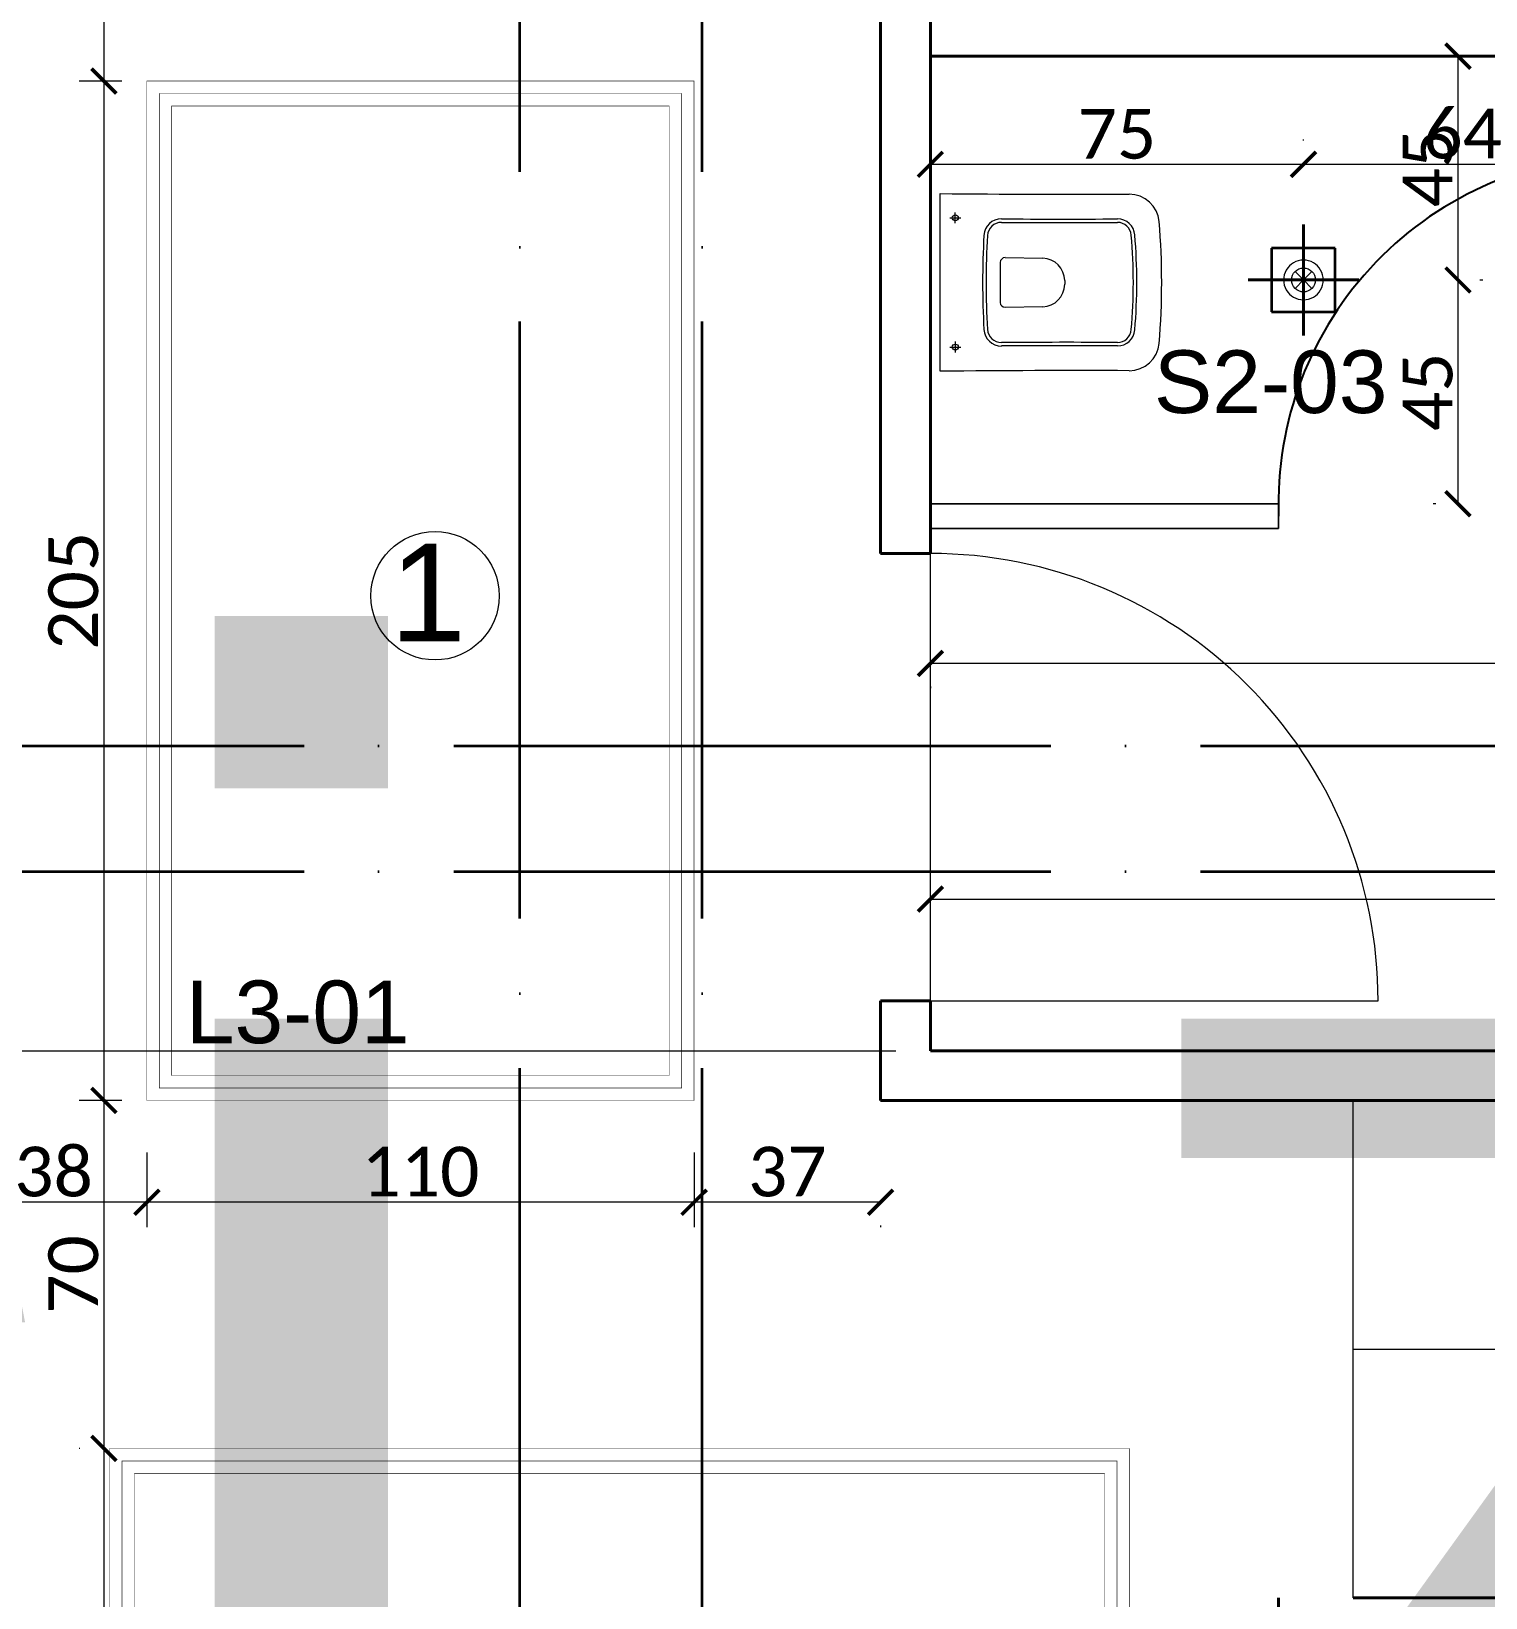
# Model space of a CAD drawing. Header units: centimetres. Extents: x -26724 to 60145, y -23645 to 6771.
# Drawn here: x 4156.2 to 4448.5, y 4460 to 4775 of the extents above; entities that cross this region are included whole.
import ezdxf

# ---------------------------------------------------------------- set-up
doc = ezdxf.new("R2010")
doc.units = ezdxf.units.CM
for name, pattern in [('ACAD_ISO04W100', [30, 24, -3, 0, -3]), ('AUSGEZOGEN', [0]), ('DALEKOVOD_VN', [5, 2.5, -2.5]), ('PUNKT2_S9', [0.35, 0.15, -0.1, 0, -0.1])]:
    doc.linetypes.add(name, pattern=pattern)
for name, color, linetype, lineweight in [('2.IZGLED', 7, 'Continuous', 13), ('4.KOTE', 88, 'Continuous', 15), ('IZGLED', 252, 'Continuous', 13), ('svjetlo', 7, 'Continuous', 35), ('vrata', 83, 'Continuous', 18), ('XR$5$Treppe Ortbeton', 252, 'PUNKT2_S9', 13), ('XR$5$Wand Mauerwerk tragend', 252, 'PUNKT2_S9', 13), ('XR$6$Holz Allgemeines Bauteil', 252, 'PUNKT2_S9', 13), ('zid', 7, 'Continuous', 40)]:
    doc.layers.add(name, color=color, linetype=linetype, lineweight=lineweight)
doc.layers.add('3.IZGLED 2', color=7, linetype='Continuous', lineweight=9, true_color=0x4a4a4a)
doc.layers.add('IZGLED 2', color=253, linetype='Continuous', lineweight=9, true_color=0x828282)
doc.layers.add('tekst', color=7, linetype='Continuous')
doc.layers.add('tekst @ 50', color=7, linetype='Continuous')
doc.styles.add('0.12', font='arial.ttf', dxfattribs={"height": 0.12})
doc.styles.add('0.15', font='arial.ttf', dxfattribs={"height": 0.15})
doc.styles.add('Notes', font='arial.ttf', dxfattribs={"height": 3})
doc.styles.get("Standard").update_dxf_attribs({"font": 'calibri.ttf'})
doc.dimstyles.new('ja 1 50', dxfattribs={"dimtxt": 10, "dimasz": 5, "dimexe": 5, "dimexo": 5, "dimgap": 1, "dimtad": 1, "dimdec": 0, "dimtxsty": 'Standard', "dimblk": 'ARCHTICK', "dimcen": 2.5, "dimclrd": 256, "dimclrt": 7, "dimadec": 0, "dimazin": 0, "dimtfac": 1, "dimtdec": 0, "dimtix": 1, "dimtmove": 1, "dimatfit": 3, "dimldrblk": 'ARCHTICK', "dimfxl": 10, "dimfxlon": 1, "dimlwd": 0, "dimlwe": 9, "dimarcsym": 0})

# ---------------------------------------------------------------- blocks, each defined once
blk = doc.blocks.new('*U3254')
at = {"layer": 'tekst @ 50', "color": 240, "ltscale": 0.8, "insert": (8415.65, 4642.26, -1316.69), "char_height": 283.795, "attachment_point": 3, "style": 'Notes'}
blk.add_mtext_dynamic_manual_height_columns('svjetle{\\fArial|b0|i0|c238|p34;ći znak na zidu H=}2{\\fCalibri|b0|i0|c238|p34;40}cm ', width=6247.4904, gutter_width=625, heights=[0], dxfattribs=at)
blk = doc.blocks.new('svjetlo')
at = {"layer": 'IZGLED'}
for q in [(1068.02, -4499.66), (1069.72, -4499.66), (1068.02, -4501.36), (1069.72, -4501.36)]:
    blk.add_line((1068.87, -4500.51), q, dxfattribs=at)
for major_axis, start_param, end_param in [((1.41, 1.41), 5.497787, 8.63938), ((-0.849, 0.849), 3.926991, 10.210176), ((1.41, 1.41), 2.356194, 5.497787)]:
    blk.add_ellipse((1068.87, -4500.51), major_axis=major_axis, ratio=1, start_param=start_param, end_param=end_param, dxfattribs=at)
at = {"layer": 'svjetlo'}
for p, q in [((1072.07, -4497.31), (1065.67, -4497.31)), ((1065.67, -4497.31), (1065.67, -4503.71)), ((1072.07, -4503.71), (1072.07, -4497.31)), ((1065.67, -4503.71), (1072.07, -4503.71))]:
    blk.add_line(p, q, dxfattribs=at)
blk = doc.blocks.new('sijalica 1')
blk.add_blockref('svjetlo', (0, 0))
blk = doc.blocks.new('w')
at = {"layer": 'zid'}
for p, q in [((6631364.97, 4927563.77), (6631364.97, 4927586.06)), ((6631376.12, 4927574.92), (6631353.82, 4927574.92))]:
    blk.add_line(p, q, dxfattribs=at)
at = {"xscale": -2, "yscale": 2, "zscale": 2, "rotation": 270}
blk.add_blockref('sijalica 1', (6640365.99, 4925437.18), dxfattribs=at)
blk = doc.blocks.new('_ArchTick')
at = {"color": 0, "linetype": 'ByBlock', "const_width": 0.15}
blk.add_lwpolyline([(-0.5, -0.5), (0.5, 0.5)], dxfattribs=at)
blk = doc.blocks.new('*D2722')
at = {"layer": '4.KOTE', "color": 0, "lineweight": 9, "transparency": 16777216}
for p, q in [((4166.1, 4819.96), (4165.77, 4819.96)), ((4174.4, 4764.96), (4165.77, 4764.96))]:
    blk.add_line(p, q, dxfattribs=at)
at = {"layer": '4.KOTE', "lineweight": 0, "transparency": 16777216}
blk.add_line((4170.77, 4819.96), (4170.77, 4764.96), dxfattribs=at)
at = {"layer": 'Defpoints', "color": 0, "transparency": 16777216}
for p in [(4179.4, 4819.96, 608.35), (4170.77, 4764.96), (4179.4, 4764.96)]:
    blk.add_point(p, dxfattribs=at)
at = {"layer": '4.KOTE', "lineweight": 0, "transparency": 16777216, "xscale": 5, "yscale": 5, "zscale": 5}
for p, rotation in [((4170.77, 4819.96), 90), ((4170.77, 4764.96), 270)]:
    blk.add_blockref('_ArchTick', p, dxfattribs=dict(at, rotation=rotation))
at = {"layer": '4.KOTE', "color": 7, "transparency": 16777216, "insert": (4164.69, 4792.46), "char_height": 10, "attachment_point": 5, "rotation": 90}
blk.add_mtext('55', dxfattribs=at)
blk = doc.blocks.new('*D2723')
at = {"layer": '4.KOTE', "color": 0, "lineweight": 9, "transparency": 16777216}
for p, q in [((4174.4, 4764.96), (4165.77, 4764.96)), ((4174.4, 4559.96), (4165.77, 4559.96))]:
    blk.add_line(p, q, dxfattribs=at)
at = {"layer": '4.KOTE', "lineweight": 0, "transparency": 16777216}
blk.add_line((4170.77, 4764.96), (4170.77, 4559.96), dxfattribs=at)
at = {"layer": 'Defpoints', "color": 0, "transparency": 16777216}
for p in [(4179.4, 4764.96), (4170.77, 4559.96), (4179.4, 4559.96)]:
    blk.add_point(p, dxfattribs=at)
at = {"layer": '4.KOTE', "lineweight": 0, "transparency": 16777216, "xscale": 5, "yscale": 5, "zscale": 5}
for p, rotation in [((4170.77, 4764.96), 90), ((4170.77, 4559.96), 270)]:
    blk.add_blockref('_ArchTick', p, dxfattribs=dict(at, rotation=rotation))
at = {"layer": '4.KOTE', "color": 7, "transparency": 16777216, "insert": (4164.64, 4662.46), "char_height": 10, "attachment_point": 5, "rotation": 90}
blk.add_mtext('205', dxfattribs=at)
blk = doc.blocks.new('*D2724')
at = {"layer": '4.KOTE', "color": 0, "lineweight": 9, "transparency": 16777216}
for p, q in [((4174.4, 4559.96), (4165.77, 4559.96)), ((4165.92, 4489.96), (4165.77, 4489.96))]:
    blk.add_line(p, q, dxfattribs=at)
at = {"layer": '4.KOTE', "lineweight": 0, "transparency": 16777216}
blk.add_line((4170.77, 4559.96), (4170.77, 4489.96), dxfattribs=at)
at = {"layer": 'Defpoints', "color": 0, "transparency": 16777216}
for p in [(4179.4, 4559.96), (4170.77, 4489.96), (4171.9, 4489.96, 608.35)]:
    blk.add_point(p, dxfattribs=at)
at = {"layer": '4.KOTE', "lineweight": 0, "transparency": 16777216, "xscale": 5, "yscale": 5, "zscale": 5}
for p, rotation in [((4170.77, 4559.96), 90), ((4170.77, 4489.96), 270)]:
    blk.add_blockref('_ArchTick', p, dxfattribs=dict(at, rotation=rotation))
at = {"layer": '4.KOTE', "color": 7, "transparency": 16777216, "insert": (4164.64, 4524.96), "char_height": 10, "attachment_point": 5, "rotation": 90}
blk.add_mtext('70', dxfattribs=at)
blk = doc.blocks.new('*D2725')
at = {"layer": '4.KOTE', "color": 0, "lineweight": 9, "transparency": 16777216}
for p, q in [((4165.92, 4489.96), (4165.77, 4489.96)), ((4165.92, 4379.96), (4165.77, 4379.96))]:
    blk.add_line(p, q, dxfattribs=at)
at = {"layer": '4.KOTE', "lineweight": 0, "transparency": 16777216}
blk.add_line((4170.77, 4489.96), (4170.77, 4379.96), dxfattribs=at)
at = {"layer": 'Defpoints', "color": 0, "transparency": 16777216}
for p in [(4171.9, 4489.96, 608.35), (4170.77, 4379.96), (4171.9, 4379.96, 608.35)]:
    blk.add_point(p, dxfattribs=at)
at = {"layer": '4.KOTE', "lineweight": 0, "transparency": 16777216, "xscale": 5, "yscale": 5, "zscale": 5}
for p, rotation in [((4170.77, 4489.96), 90), ((4170.77, 4379.96), 270)]:
    blk.add_blockref('_ArchTick', p, dxfattribs=dict(at, rotation=rotation))
at = {"layer": '4.KOTE', "color": 7, "transparency": 16777216, "insert": (4164.64, 4434.96), "char_height": 10, "attachment_point": 5, "rotation": 90}
blk.add_mtext('110', dxfattribs=at)
blk = doc.blocks.new('*D2730')
at = {"layer": '4.KOTE', "color": 0, "lineweight": 9, "transparency": 16777216}
for p, q in [((4289.4, 4549.48), (4289.4, 4534.48)), ((4326.9, 4534.79), (4326.9, 4534.48))]:
    blk.add_line(p, q, dxfattribs=at)
at = {"layer": '4.KOTE', "lineweight": 0, "transparency": 16777216}
blk.add_line((4326.9, 4539.48), (4289.4, 4539.48), dxfattribs=at)
at = {"layer": 'Defpoints', "color": 0, "transparency": 16777216}
for p in [(4289.4, 4559.96), (4326.9, 4559.96, 1216.69), (4289.4, 4539.48)]:
    blk.add_point(p, dxfattribs=at)
at = {"layer": '4.KOTE', "lineweight": 0, "transparency": 16777216, "xscale": 5, "yscale": 5, "zscale": 5, "rotation": 180}
blk.add_blockref('_ArchTick', (4289.4, 4539.48), dxfattribs=at)
at = {"layer": '4.KOTE', "lineweight": 0, "transparency": 16777216, "xscale": 5, "yscale": 5, "zscale": 5}
blk.add_blockref('_ArchTick', (4326.9, 4539.48), dxfattribs=at)
at = {"layer": '4.KOTE', "color": 7, "transparency": 16777216, "insert": (4308.15, 4545.6), "char_height": 10, "attachment_point": 5}
blk.add_mtext('37', dxfattribs=at)
blk = doc.blocks.new('*D2731')
at = {"layer": '4.KOTE', "color": 0, "lineweight": 9, "transparency": 16777216}
for p, q in [((4179.4, 4549.48), (4179.4, 4534.48)), ((4289.4, 4549.48), (4289.4, 4534.48))]:
    blk.add_line(p, q, dxfattribs=at)
at = {"layer": '4.KOTE', "lineweight": 0, "transparency": 16777216}
blk.add_line((4289.4, 4539.48), (4179.4, 4539.48), dxfattribs=at)
at = {"layer": 'Defpoints', "color": 0, "transparency": 16777216}
for p in [(4179.4, 4559.96), (4289.4, 4559.96), (4179.4, 4539.48)]:
    blk.add_point(p, dxfattribs=at)
at = {"layer": '4.KOTE', "lineweight": 0, "transparency": 16777216, "xscale": 5, "yscale": 5, "zscale": 5, "rotation": 180}
blk.add_blockref('_ArchTick', (4179.4, 4539.48), dxfattribs=at)
at = {"layer": '4.KOTE', "lineweight": 0, "transparency": 16777216, "xscale": 5, "yscale": 5, "zscale": 5}
blk.add_blockref('_ArchTick', (4289.4, 4539.48), dxfattribs=at)
at = {"layer": '4.KOTE', "color": 7, "transparency": 16777216, "insert": (4234.4, 4545.6), "char_height": 10, "attachment_point": 5}
blk.add_mtext('110', dxfattribs=at)
blk = doc.blocks.new('*D2732')
at = {"layer": '4.KOTE', "color": 0, "lineweight": 9, "transparency": 16777216}
for p, q in [((4141.9, 4549.15), (4141.9, 4534.48)), ((4179.4, 4549.48), (4179.4, 4534.48))]:
    blk.add_line(p, q, dxfattribs=at)
at = {"layer": '4.KOTE', "lineweight": 0, "transparency": 16777216}
blk.add_line((4179.4, 4539.48), (4141.9, 4539.48), dxfattribs=at)
at = {"layer": 'Defpoints', "color": 0, "transparency": 16777216}
for p in [(4179.4, 4559.96), (4141.9, 4554.15), (4141.9, 4539.48)]:
    blk.add_point(p, dxfattribs=at)
at = {"layer": '4.KOTE', "lineweight": 0, "transparency": 16777216, "xscale": 5, "yscale": 5, "zscale": 5, "rotation": 180}
blk.add_blockref('_ArchTick', (4141.9, 4539.48), dxfattribs=at)
at = {"layer": '4.KOTE', "lineweight": 0, "transparency": 16777216, "xscale": 5, "yscale": 5, "zscale": 5}
blk.add_blockref('_ArchTick', (4179.4, 4539.48), dxfattribs=at)
at = {"layer": '4.KOTE', "color": 7, "transparency": 16777216, "insert": (4160.65, 4545.6), "char_height": 10, "attachment_point": 5}
blk.add_mtext('38', dxfattribs=at)
blk = doc.blocks.new('*D2743')
at = {"layer": '4.KOTE', "color": 0, "lineweight": 9, "transparency": 16777216}
for p, q in [((4411.9, 4753.01), (4411.9, 4753.22)), ((4336.9, 4743.32), (4336.9, 4743.22))]:
    blk.add_line(p, q, dxfattribs=at)
at = {"layer": '4.KOTE', "lineweight": 0, "transparency": 16777216}
blk.add_line((4336.9, 4748.22), (4411.9, 4748.22), dxfattribs=at)
at = {"layer": 'Defpoints', "color": 0, "transparency": 16777216}
for p in [(4336.9, 4751.26, 1216.69), (4411.9, 4748.22), (4411.9, 4736.11, 1216.69)]:
    blk.add_point(p, dxfattribs=at)
at = {"layer": '4.KOTE', "lineweight": 0, "transparency": 16777216, "xscale": 5, "yscale": 5, "zscale": 5, "rotation": 180}
blk.add_blockref('_ArchTick', (4336.9, 4748.22), dxfattribs=at)
at = {"layer": '4.KOTE', "lineweight": 0, "transparency": 16777216, "xscale": 5, "yscale": 5, "zscale": 5}
blk.add_blockref('_ArchTick', (4411.9, 4748.22), dxfattribs=at)
at = {"layer": '4.KOTE', "color": 7, "transparency": 16777216, "insert": (4374.4, 4754.29), "char_height": 10, "attachment_point": 5}
blk.add_mtext('75', dxfattribs=at)
blk = doc.blocks.new('*D2744')
at = {"layer": '4.KOTE', "color": 0, "lineweight": 9, "transparency": 16777216}
for p, q in [((4411.9, 4753.01), (4411.9, 4753.22)), ((4475.9, 4743.55), (4475.9, 4743.22))]:
    blk.add_line(p, q, dxfattribs=at)
at = {"layer": '4.KOTE', "lineweight": 0, "transparency": 16777216}
blk.add_line((4411.9, 4748.22), (4475.9, 4748.22), dxfattribs=at)
at = {"layer": 'Defpoints', "color": 0, "transparency": 16777216}
for p in [(4475.9, 4769.96, 1216.69), (4475.9, 4748.22), (4411.9, 4736.11, 1216.69)]:
    blk.add_point(p, dxfattribs=at)
at = {"layer": '4.KOTE', "lineweight": 0, "transparency": 16777216, "xscale": 5, "yscale": 5, "zscale": 5, "rotation": 180}
blk.add_blockref('_ArchTick', (4411.9, 4748.22), dxfattribs=at)
at = {"layer": '4.KOTE', "lineweight": 0, "transparency": 16777216, "xscale": 5, "yscale": 5, "zscale": 5}
blk.add_blockref('_ArchTick', (4475.9, 4748.22), dxfattribs=at)
at = {"layer": '4.KOTE', "color": 7, "transparency": 16777216, "insert": (4443.9, 4754.34), "char_height": 10, "attachment_point": 5}
blk.add_mtext('64', dxfattribs=at)
blk = doc.blocks.new('*D2745')
at = {"layer": '4.KOTE', "lineweight": 0, "transparency": 16777216}
blk.add_line((4442.96, 4769.96), (4442.96, 4724.96), dxfattribs=at)
at = {"layer": '4.KOTE', "color": 0, "lineweight": 9, "transparency": 16777216}
for p, q in [((4447.36, 4769.96), (4447.96, 4769.96)), ((4447.38, 4724.96), (4447.96, 4724.96))]:
    blk.add_line(p, q, dxfattribs=at)
at = {"layer": 'Defpoints', "color": 0, "transparency": 16777216}
for p in [(4399.6, 4769.96, 1216.69), (4400.75, 4724.96, 1216.69), (4442.96, 4724.96)]:
    blk.add_point(p, dxfattribs=at)
at = {"layer": '4.KOTE', "lineweight": 0, "transparency": 16777216, "xscale": 5, "yscale": 5, "zscale": 5}
for p, rotation in [((4442.96, 4769.96), 90), ((4442.96, 4724.96), 270)]:
    blk.add_blockref('_ArchTick', p, dxfattribs=dict(at, rotation=rotation))
at = {"layer": '4.KOTE', "color": 7, "transparency": 16777216, "insert": (4436.89, 4747.46), "char_height": 10, "attachment_point": 5, "rotation": 90}
blk.add_mtext('45', dxfattribs=at)
blk = doc.blocks.new('*D2746')
at = {"layer": '4.KOTE', "lineweight": 0, "transparency": 16777216}
blk.add_line((4442.96, 4724.96), (4442.96, 4679.96), dxfattribs=at)
at = {"layer": '4.KOTE', "color": 0, "lineweight": 9, "transparency": 16777216}
for p, q in [((4447.38, 4724.96), (4447.96, 4724.96)), ((4438.5, 4679.96), (4437.96, 4679.96))]:
    blk.add_line(p, q, dxfattribs=at)
at = {"layer": 'Defpoints', "color": 0, "transparency": 16777216}
for p in [(4400.75, 4724.96, 1216.69), (4442.96, 4679.96), (4481.9, 4679.96, 1216.69)]:
    blk.add_point(p, dxfattribs=at)
at = {"layer": '4.KOTE', "lineweight": 0, "transparency": 16777216, "xscale": 5, "yscale": 5, "zscale": 5}
for p, rotation in [((4442.96, 4724.96), 90), ((4442.96, 4679.96), 270)]:
    blk.add_blockref('_ArchTick', p, dxfattribs=dict(at, rotation=rotation))
at = {"layer": '4.KOTE', "color": 7, "transparency": 16777216, "insert": (4436.89, 4702.46), "char_height": 10, "attachment_point": 5, "rotation": 90}
blk.add_mtext('45', dxfattribs=at)
blk = doc.blocks.new('*D2762')
at = {"layer": '4.KOTE', "lineweight": 0, "transparency": 16777216}
blk.add_line((4756.9, 4647.84), (4336.9, 4647.84), dxfattribs=at)
at = {"layer": '4.KOTE', "color": 0, "lineweight": 9, "transparency": 16777216}
for p, q in [((4336.9, 4643.18), (4336.9, 4642.84)), ((4756.9, 4643.02), (4756.9, 4642.84))]:
    blk.add_line(p, q, dxfattribs=at)
at = {"layer": 'Defpoints', "color": 0, "transparency": 16777216}
for p in [(4336.9, 4669.96, 1216.69), (4756.9, 4657.46, 1216.69), (4336.9, 4647.84)]:
    blk.add_point(p, dxfattribs=at)
at = {"layer": '4.KOTE', "lineweight": 0, "transparency": 16777216, "xscale": 5, "yscale": 5, "zscale": 5, "rotation": 180}
blk.add_blockref('_ArchTick', (4336.9, 4647.84), dxfattribs=at)
at = {"layer": '4.KOTE', "lineweight": 0, "transparency": 16777216, "xscale": 5, "yscale": 5, "zscale": 5}
blk.add_blockref('_ArchTick', (4756.9, 4647.84), dxfattribs=at)
at = {"layer": '4.KOTE', "color": 7, "transparency": 16777216, "insert": (4546.9, 4653.96), "char_height": 10, "attachment_point": 5}
blk.add_mtext('420', dxfattribs=at)
blk = doc.blocks.new('*D2765')
at = {"layer": '4.KOTE', "color": 0, "lineweight": 9, "transparency": 16777216}
for p, q in [((4336.9, 4605), (4336.9, 4605.44)), ((4619.27, 4605.18), (4619.27, 4605.44))]:
    blk.add_line(p, q, dxfattribs=at)
at = {"layer": '4.KOTE', "lineweight": 0, "transparency": 16777216}
blk.add_line((4336.9, 4600.44), (4619.27, 4600.44), dxfattribs=at)
at = {"layer": 'Defpoints', "color": 0, "transparency": 16777216}
for p in [(4619.27, 4600.44), (4619.27, 4584.36, 1216.69), (4336.9, 4569.96, 1216.69)]:
    blk.add_point(p, dxfattribs=at)
at = {"layer": '4.KOTE', "lineweight": 0, "transparency": 16777216, "xscale": 5, "yscale": 5, "zscale": 5, "rotation": 180}
blk.add_blockref('_ArchTick', (4336.9, 4600.44), dxfattribs=at)
at = {"layer": '4.KOTE', "lineweight": 0, "transparency": 16777216, "xscale": 5, "yscale": 5, "zscale": 5}
blk.add_blockref('_ArchTick', (4619.27, 4600.44), dxfattribs=at)
at = {"layer": '4.KOTE', "color": 7, "transparency": 16777216, "insert": (4478.08, 4606.56), "char_height": 10, "attachment_point": 5}
blk.add_mtext('282', dxfattribs=at)

msp = doc.modelspace()

# ---------------------------------------------------------------- linework, layer by layer
at = {"layer": '2.IZGLED', "transparency": 33554687}
for p, q in [((4406.9, 4679.96, 1216.69), (4336.9, 4679.96, 1216.69)), ((4336.9, 4679.96, 1216.69), (4406.9, 4679.96, 1216.69)), ((4406.9, 4679.96, 1216.69), (4336.9, 4679.96, 1216.69)), ((4336.9, 4679.96, 1216.69), (4406.9, 4679.96, 1216.69)), ((4405.9, 4679.96, 1216.69), (4406.9, 4679.96, 1216.69)), ((4405.9, 4679.96, 1216.69), (4405.9, 4679.96, 1216.69)), ((4406.9, 4679.96, 1216.69), (4405.9, 4679.96, 1216.69)), ((4406.9, 4679.96, 1216.69), (4405.9, 4679.96, 1216.69)), ((4405.9, 4679.96, 1216.69), (4405.9, 4679.96, 1216.69)), ((4405.9, 4679.96, 1216.69), (4406.9, 4679.96, 1216.69)), ((4406.9, 4679.96, 1216.69), (4406.9, 4679.96, 1216.69)), ((4406.9, 4679.96, 1216.69), (4406.9, 4679.96, 1216.69)), ((4406.9, 4679.96, 1216.69), (4406.9, 4679.96, 1216.69)), ((4406.9, 4679.96, 1216.69), (4406.9, 4679.96, 1216.69)), ((4406.9, 4674.96, 1216.69), (4406.9, 4679.96, 1216.69)), ((4406.9, 4679.96, 1216.69), (4406.9, 4674.96, 1216.69)), ((4406.9, 4674.96, 1216.69), (4406.9, 4679.96, 1216.69)), ((4406.9, 4679.96, 1216.69), (4406.9, 4679.96, 1216.69)), ((4406.9, 4679.96, 1216.69), (4406.9, 4674.96, 1216.69)), ((4406.9, 4679.96, 1216.69), (4406.9, 4679.96, 1216.69)), ((4336.9, 4674.96, 1216.69), (4406.9, 4674.96, 1216.69)), ((4406.9, 4674.96, 1216.69), (4336.9, 4674.96, 1216.69)), ((4336.9, 4674.96, 1216.69), (4406.9, 4674.96, 1216.69)), ((4406.9, 4674.96, 1216.69), (4336.9, 4674.96, 1216.69)), ((4406.9, 4674.96, 1216.69), (4405.9, 4674.96, 1216.69)), ((4405.9, 4674.96, 1216.69), (4405.9, 4674.96, 1216.69)), ((4405.9, 4674.96, 1216.69), (4406.9, 4674.96, 1216.69)), ((4406.9, 4674.96, 1216.69), (4405.9, 4674.96, 1216.69)), ((4405.9, 4674.96, 1216.69), (4405.9, 4674.96, 1216.69)), ((4405.9, 4674.96, 1216.69), (4406.9, 4674.96, 1216.69)), ((4406.9, 4674.96, 1216.69), (4406.9, 4674.96, 1216.69)), ((4406.9, 4674.96, 1216.69), (4406.9, 4674.96, 1216.69)), ((4406.9, 4674.96, 1216.69), (4406.9, 4674.96, 1216.69)), ((4406.9, 4674.96, 1216.69), (4406.9, 4674.96, 1216.69)), ((4406.9, 4674.96, 1216.69), (4406.9, 4674.96, 1216.69)), ((4406.9, 4674.96, 1216.69), (4406.9, 4674.96, 1216.69))]:
    msp.add_line(p, q, dxfattribs=at)
at = {"layer": '2.IZGLED'}
for p, q in [((4421.9, 4459.96, -310), (4421.9, 4559.96, -310)), ((4421.9, 4509.96, -310), (4557.83, 4509.96, -302.19))]:
    msp.add_line(p, q, dxfattribs=at)
at = {"layer": '2.IZGLED', "color": 116, "ltscale": 12, "true_color": 0x136734, "const_width": 0.1}
msp.add_lwpolyline([(4289.4, 4764.96), (4289.4, 4559.96), (4179.4, 4559.96), (4179.4, 4764.96), (4289.4, 4764.96)], dxfattribs=at)
at = {"layer": '2.IZGLED', "color": 1, "linetype": 'DALEKOVOD_VN', "ltscale": 3, "const_width": 0.1}
msp.add_lwpolyline([(4286.9, 4762.46), (4286.9, 4562.46), (4181.9, 4562.46), (4181.9, 4762.46)], close=True, dxfattribs=at)
at = {"layer": '2.IZGLED', "color": 116, "ltscale": 12, "true_color": 0x136734, "const_width": 0.1}
msp.add_lwpolyline([(4284.4, 4759.96), (4284.4, 4564.96), (4184.4, 4564.96), (4184.4, 4759.96)], close=True, dxfattribs=at)
at = {"layer": '2.IZGLED', "color": 116, "ltscale": 12, "true_color": 0x136734, "const_width": 0.1, "elevation": 608.35}
msp.add_lwpolyline([(4171.9, 4489.96), (4376.9, 4489.96), (4376.9, 4379.96), (4171.9, 4379.96), (4171.9, 4489.96)], dxfattribs=at)
at = {"layer": '2.IZGLED', "color": 1, "linetype": 'DALEKOVOD_VN', "ltscale": 3, "const_width": 0.1, "elevation": 608.35}
msp.add_lwpolyline([(4174.4, 4487.46), (4374.4, 4487.46), (4374.4, 4382.46), (4174.4, 4382.46)], close=True, dxfattribs=at)
at = {"layer": '2.IZGLED', "color": 116, "ltscale": 12, "true_color": 0x136734, "const_width": 0.1, "elevation": 608.35}
msp.add_lwpolyline([(4176.9, 4484.96), (4371.9, 4484.96), (4371.9, 4384.96), (4176.9, 4384.96)], close=True, dxfattribs=at)
at = {"layer": '3.IZGLED 2'}
msp.add_line((4786.9, 4459.96, -310), (4421.9, 4459.96, -310), dxfattribs=at)
at = {"layer": '4.KOTE', "elevation": 1216.69}
for points in [[(3909.98, 4674.96), (3909.98, 4569.96), (4329.98, 4569.96)], [(4756.9, 4569.96), (4336.9, 4569.96), (4336.9, 4674.96)]]:
    msp.add_lwpolyline(points, dxfattribs=at)
at = {"layer": '4.KOTE', "color": 3}
msp.add_circle((4237.33, 4661.45, -13.5), 12.91, dxfattribs=at)
at = {"layer": 'IZGLED 2', "color": 5, "linetype": 'ACAD_ISO04W100', "lineweight": 35, "ltscale": 5}
for p, q in [((4254.35, 4146.28), (4254.35, 5489.49)), ((4291, 4146.28), (4291, 5489.49)), ((3940.89, 4631.3), (5066.14, 4631.3)), ((3940.89, 4606.03), (5066.14, 4606.03))]:
    msp.add_line(p, q, dxfattribs=at)
at = {"layer": 'vrata', "ltscale": 12}
msp.add_line((4336.9, 4579.96, 1216.69), (4426.9, 4579.96, 1216.69), dxfattribs=at)
at = {"layer": 'vrata', "lineweight": 25, "ltscale": 12}
msp.add_arc((4476.9, 4679.95, 1216.69), 70.04, 90.0002, 182.0567, dxfattribs=at)
at = {"layer": 'vrata', "ltscale": 12}
msp.add_arc((4336.9, 4579.96, 1216.69), 90, 359.9997, 90, dxfattribs=at)
at = {"layer": 'XR$5$Treppe Ortbeton', "color": 7, "linetype": 'AUSGEZOGEN', "lineweight": 13, "transparency": 33554687}
for p, q in [((4406.9, 4559.96, 1216.69), (4406.9, 4559.96, 1216.69)), ((4406.9, 4559.96, 1216.69), (4437.08, 4559.96, 1216.69)), ((4437.08, 4559.96, 1216.69), (4406.9, 4559.96, 1216.69)), ((4437.08, 4559.96, 1216.69), (4409.9, 4559.96, 1216.69)), ((4409.9, 4559.96, 1216.69), (4409.9, 4559.96, 1216.69)), ((4409.9, 4559.96, 1216.69), (4437.09, 4559.96, 1216.69)), ((4464.27, 4559.96, 1216.69), (4434.08, 4559.96, 1216.69)), ((4434.09, 4559.96, 1216.69), (4434.09, 4559.96, 1216.69)), ((4434.09, 4559.96, 1216.69), (4464.27, 4559.96, 1216.69)), ((4437.08, 4559.96, 1216.69), (4437.08, 4559.96, 1216.69)), ((4464.27, 4559.96, 1216.69), (4437.08, 4559.96, 1216.69)), ((4437.08, 4559.96, 1216.69), (4437.08, 4559.96, 1216.69)), ((4437.08, 4559.96, 1216.69), (4464.27, 4559.96, 1216.69)), ((4437.08, 4559.96, 1216.69), (4437.08, 4559.96, 1216.69))]:
    msp.add_line(p, q, dxfattribs=at)
at = {"layer": 'XR$5$Wand Mauerwerk tragend', "color": 7, "linetype": 'AUSGEZOGEN', "lineweight": 25, "transparency": 33554687}
for p, q in [((4326.9, 4889.96, 1216.69), (4326.9, 4669.96, 1216.69)), ((4336.9, 4669.96, 1216.69), (4336.9, 4889.96, 1216.69)), ((4336.9, 4889.96, 1216.69), (4336.9, 4669.96, 1216.69)), ((4336.9, 4779.96, 1216.69), (4336.9, 4769.96, 1216.69)), ((4336.9, 4769.96, 1216.69), (4336.9, 4779.96, 1216.69)), ((4336.9, 4769.96, 1216.69), (4336.9, 4779.96, 1216.69)), ((4336.9, 4779.96, 1216.69), (4336.9, 4769.96, 1216.69)), ((4336.9, 4769.96, 1216.69), (4336.9, 4769.96, 1216.69)), ((4336.9, 4769.96, 1216.69), (4336.9, 4769.96, 1216.69)), ((4326.9, 4669.96, 1216.69), (4336.9, 4669.96, 1216.69)), ((4326.9, 4669.96, 1216.69), (4326.9, 4669.96, 1216.69)), ((4336.9, 4669.96, 1216.69), (4326.9, 4669.96, 1216.69)), ((4326.9, 4669.96, 1216.69), (4326.9, 4669.96, 1216.69)), ((4326.9, 4669.96, 1216.69), (4336.9, 4669.96, 1216.69)), ((4336.9, 4669.96, 1216.69), (4326.9, 4669.96, 1216.69))]:
    msp.add_line(p, q, dxfattribs=at)
at = {"layer": 'XR$6$Holz Allgemeines Bauteil', "color": 11, "linetype": 'AUSGEZOGEN', "lineweight": 18, "transparency": 33554687}
for p, q in [((4338.9, 4706.59, 1216.69), (4338.9, 4742.34, 1216.69)), ((4341.9, 4736.36, 1216.69), (4341.9, 4738.56, 1216.69)), ((4340.8, 4737.46, 1216.69), (4343, 4737.46, 1216.69)), ((4351.93, 4729.46, 1216.69), (4359.48, 4729.33, 1216.69)), ((4363.9, 4724.83, 1216.69), (4363.9, 4724.09, 1216.69)), ((4351.94, 4719.46, 1216.69), (4359.48, 4719.6, 1216.69)), ((4341.9, 4712.56, 1216.69), (4341.9, 4710.36, 1216.69)), ((4340.8, 4711.46, 1216.69), (4343, 4711.46, 1216.69))]:
    msp.add_line(p, q, dxfattribs=at)
for centre in [(4341.9, 4737.46, 1216.69), (4341.9, 4711.46, 1216.69)]:
    msp.add_circle(centre, 0.6, dxfattribs=at)
for centre, radius, start, end in [((4365.37, 7063.09, 1216.69), 2320.9, 269.34636, 270.28381), ((4376.9, 4736.21, 1216.69), 6, 4.8472, 90.2838), ((4351.17, 4733.75, 1216.69), 3.5, 89.6819, 177.0749), ((4351.17, 4733.75, 1216.69), 2.8, 89.6819, 177.0749), ((4363.87, 7021.37, 1216.69), 2284.16, 269.68187, 270.26625), ((4363.87, 7021.37, 1216.69), 2284.86, 269.68187, 270.26625), ((4374.5, 4733.74, 1216.69), 3.5, 4.3599, 90.2663), ((4374.5, 4733.74, 1216.69), 2.8, 4.3599, 90.2663), ((4238.4, 4724.46, 1216.69), 145, 355.1528, 4.8472), ((4511.76, 4724.46, 1216.69), 164.36, 176.6991, 183.3009), ((4511.77, 4724.46, 1216.69), 163.67, 176.6977, 183.3023), ((4267.04, 4724.46, 1216.69), 110.66, 355.0817, 4.9183), ((4267.05, 4724.46, 1216.69), 111.35, 355.0848, 4.9152), ((4556.69, 4724.46, 1216.69), 205.79, 178.8808, 181.1192), ((4351.94, 4728.46, 1216.69), 1, 90.2203, 178.8808), ((4359.4, 4724.83, 1216.69), 4.5, 0, 89), ((4359.4, 4724.09, 1216.69), 4.5, 271, 0), ((4351.94, 4720.46, 1216.69), 1, 181.1192, 270), ((4351.17, 4715.18, 1216.69), 3.5, 182.9251, 270.3183), ((4351.17, 4715.18, 1216.69), 2.8, 182.9251, 270.3183), ((4363.87, 2428.52, 1216.69), 2283.9, 89.73363, 90.31826), ((4374.5, 4715.19, 1216.69), 2.8, 269.7336, 355.6401), ((4374.5, 4715.19, 1216.69), 3.5, 269.7336, 355.6401), ((4363.87, 2428.52, 1216.69), 2283.2, 89.73363, 90.31826), ((4376.9, 4712.72, 1216.69), 6, 269.7156, 355.1528), ((4365.36, 2388.3, 1216.69), 2318.44, 89.71556, 90.654)]:
    msp.add_arc(centre, radius, start, end, dxfattribs=at)
at = {"layer": 'zid', "transparency": 33554687}
for p, q in [((4326.9, 4889.96, 1216.69), (4326.9, 4669.96, 1216.69)), ((4336.9, 4669.96, 1216.69), (4336.9, 4889.96, 1216.69)), ((4336.9, 4769.96, 1216.69), (4961.9, 4769.96, 1216.69)), ((4961.9, 4769.96, 1216.69), (4336.9, 4769.96, 1216.69)), ((4961.9, 4769.96, 1216.69), (4336.9, 4769.96, 1216.69)), ((4336.9, 4769.96, 1216.69), (4961.9, 4769.96, 1216.69)), ((4326.9, 4559.96, 1216.69), (4326.9, 4579.96, 1216.69)), ((4326.9, 4579.96, 1216.69), (4326.9, 4579.96, 1216.69)), ((4326.9, 4579.96, 1216.69), (4326.9, 4559.96, 1216.69)), ((4326.9, 4579.96, 1216.69), (4336.9, 4579.96, 1216.69)), ((4336.9, 4579.96, 1216.69), (4326.9, 4579.96, 1216.69)), ((4326.9, 4579.96, 1216.69), (4326.9, 4579.96, 1216.69)), ((4326.9, 4579.96, 1216.69), (4336.9, 4579.96, 1216.69)), ((4326.9, 4579.96, 1216.69), (4326.9, 4559.96, 1216.69)), ((4336.9, 4579.96, 1216.69), (4326.9, 4579.96, 1216.69)), ((4336.9, 4579.96, 1216.69), (4336.9, 4569.96, 1216.69)), ((4336.9, 4569.96, 1216.69), (4336.9, 4579.96, 1216.69)), ((4336.9, 4579.96, 1216.69), (4336.9, 4579.96, 1216.69)), ((4336.9, 4579.96, 1216.69), (4336.9, 4579.96, 1216.69)), ((4336.9, 4569.96, 1216.69), (4336.9, 4579.96, 1216.69)), ((4961.9, 4569.96, 1216.69), (4336.9, 4569.96, 1216.69)), ((4336.9, 4569.96, 1216.69), (4961.9, 4569.96, 1216.69)), ((4336.9, 4569.96, 1216.69), (4961.9, 4569.96, 1216.69)), ((4961.9, 4569.96, 1216.69), (4336.9, 4569.96, 1216.69)), ((4326.9, 4559.96, 1216.69), (4326.9, 4559.96, 1216.69)), ((4336.9, 4559.96, 1216.69), (4326.9, 4559.96, 1216.69)), ((4326.9, 4559.96, 1216.69), (4326.9, 4559.96, 1216.69)), ((4326.9, 4559.96, 1216.69), (4336.9, 4559.96, 1216.69)), ((4326.9, 4559.96, 1216.69), (4336.9, 4559.96, 1216.69)), ((4336.9, 4559.96, 1216.69), (4326.9, 4559.96, 1216.69)), ((4336.9, 4559.96, 1216.69), (4961.9, 4559.96, 1216.69)), ((4961.9, 4559.96, 1216.69), (4336.9, 4559.96, 1216.69)), ((4961.9, 4559.96, 1216.69), (4336.9, 4559.96, 1216.69)), ((4336.9, 4559.96, 1216.69), (4961.9, 4559.96, 1216.69))]:
    msp.add_line(p, q, dxfattribs=at)
at = {"layer": 'zid'}
for p, q in [((4326.9, 4669.96, -100), (4336.9, 4669.96, -25)), ((4326.9, 4579.96), (4336.9, 4579.96)), ((4326.9, 4579.96, -100), (4336.9, 4579.96, -25)), ((4326.9, 4559.96), (4771.9, 4559.96)), ((4406.9, 4459.96), (4406.9, 4439.96)), ((4856.9, 4459.96, -285), (4421.9, 4459.96, -310))]:
    msp.add_line(p, q, dxfattribs=at)

# ---------------------------------------------------------------- block references
at = {"layer": 'tekst', "color": 3, "lineweight": 50}
msp.add_blockref('*U3254', (0, 0), dxfattribs=at)
at = {"layer": 'zid', "xscale": -1, "rotation": 180}
msp.add_blockref('w', (-6626953.07, 4932299.88, 1216.69), dxfattribs=at)

# ---------------------------------------------------------------- texts
at = {"layer": 'IZGLED 2', "color": 7, "style": '0.12'}
msp.add_text('S2-03', height=12.6, dxfattribs=at).set_placement((4381.82, 4698.2, 1243.69))
at = {"layer": 'IZGLED 2', "color": 3, "style": '0.15'}
msp.add_text('1', height=19.65, dxfattribs=at).set_placement((4228.26, 4652.26, -13.5))
at = {"layer": 'IZGLED 2', "color": 240, "true_color": 0xed1f24, "style": '0.12'}
msp.add_text('L3-01', height=12.6, dxfattribs=at).set_placement((4187.23, 4571.47, -567.85))

# ---------------------------------------------------------------- dimensions: what is measured, and where the dimension line sits
at = {"layer": '4.KOTE'}
for base, p1, p2, picture, middle in [((4170.77, 4764.96), (4179.4, 4819.96, 608.35), (4179.4, 4764.96), '*D2722', (4164.69, 4792.46)), ((4442.96, 4724.96), (4399.6, 4769.96, 1216.69), (4400.75, 4724.96, 1216.69), '*D2745', (4436.89, 4747.46)), ((4170.77, 4559.96), (4179.4, 4764.96), (4179.4, 4559.96), '*D2723', (4164.64, 4662.46)), ((4442.96, 4679.96), (4400.75, 4724.96, 1216.69), (4481.9, 4679.96, 1216.69), '*D2746', (4436.89, 4702.46)), ((4170.77, 4489.96), (4179.4, 4559.96), (4171.9, 4489.96, 608.35), '*D2724', (4164.64, 4524.96)), ((4170.77, 4379.96), (4171.9, 4489.96, 608.35), (4171.9, 4379.96, 608.35), '*D2725', (4164.64, 4434.96))]:
    dim = msp.add_linear_dim(base=base, p1=p1, p2=p2, angle=90, dimstyle='ja 1 50', dxfattribs=at)
    dim.commit()
    dim.dimension.update_dxf_attribs({"geometry": picture, "text_midpoint": middle})
for base, p1, p2, picture, middle in [((4475.9, 4748.22), (4411.9, 4736.11, 1216.69), (4475.9, 4769.96, 1216.69), '*D2744', (4443.9, 4754.34)), ((4411.9, 4748.22), (4336.9, 4751.26, 1216.69), (4411.9, 4736.11, 1216.69), '*D2743', (4374.4, 4754.29)), ((4336.9, 4647.84), (4756.9, 4657.46, 1216.69), (4336.9, 4669.96, 1216.69), '*D2762', (4546.9, 4653.96)), ((4619.27, 4600.44), (4336.9, 4569.96, 1216.69), (4619.27, 4584.36, 1216.69), '*D2765', (4478.08, 4606.56)), ((4141.8973, 4539.477), (4179.3975, 4559.9638), (4141.8973, 4554.1514), '*D2732', (4160.6474, 4545.6001)), ((4179.4, 4539.48), (4289.4, 4559.96), (4179.4, 4559.96), '*D2731', (4234.4, 4545.6)), ((4289.3975, 4539.477), (4326.8973, 4559.9638, 1216.6919), (4289.3975, 4559.9638), '*D2730', (4308.1474, 4545.6001))]:
    dim = msp.add_linear_dim(base=base, p1=p1, p2=p2, dimstyle='ja 1 50', dxfattribs=at)
    dim.commit()
    dim.dimension.update_dxf_attribs({"geometry": picture, "text_midpoint": middle})

doc.saveas('drawing.dxf')
